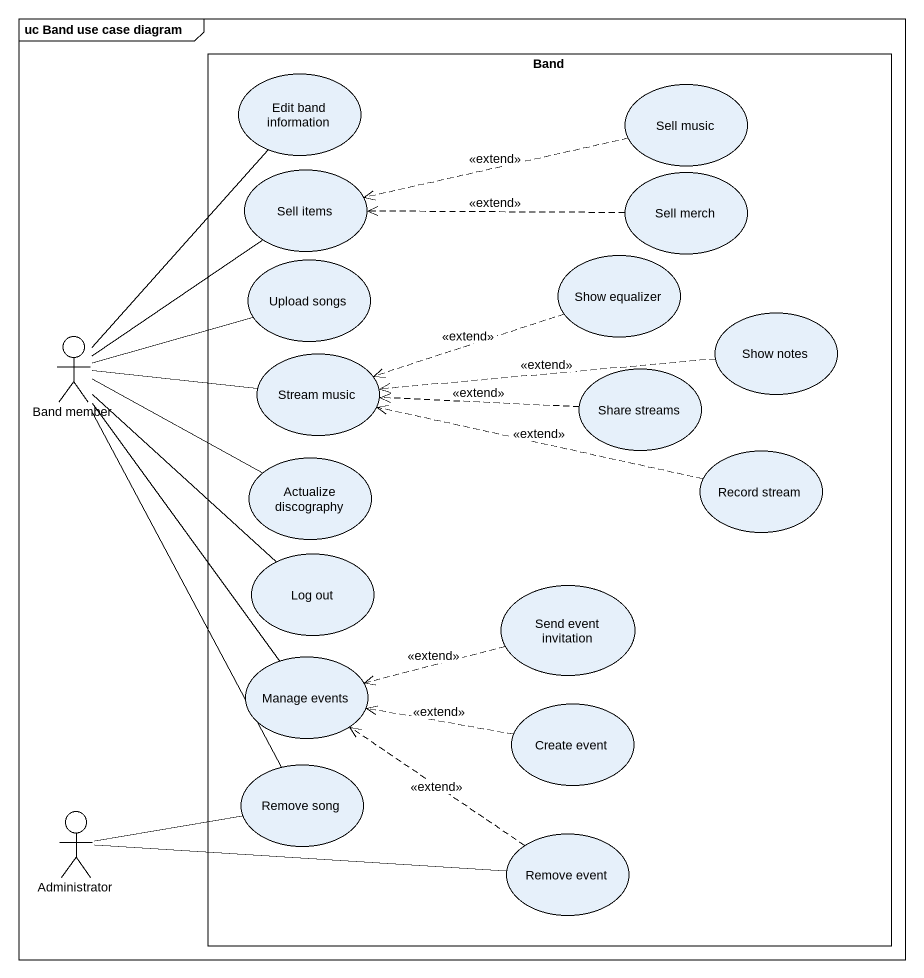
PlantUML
@startuml
mainframe uc Band use case diagram
rectangle Band {
  usecase "Edit band information" as Edit_band_information
  usecase "Sell music" as Sell_music
  usecase "Sell items" as Sell_items
  usecase "Sell merch" as Sell_merch
  usecase "Upload songs" as Upload_songs
  usecase "Show equalizer" as Show_equalizer
  usecase "Show notes" as Show_notes
  usecase "Stream music" as Stream_music
  usecase "Share streams" as Share_streams
  usecase "Record stream" as Record_stream
  usecase "Actualize discography" as Actualize_discography
  usecase "Log out" as Log_out
  usecase "Send event invitation" as Send_event_invitation
  usecase "Manage events" as Manage_events
  usecase "Create event" as Create_event
  usecase "Remove song" as Remove_song
  usecase "Remove event" as Remove_event
}
actor "Band member" as Band_member
actor Administrator
Sell_music .left.> Sell_items : <<extend>>
Sell_merch .left.> Sell_items : <<extend>>
Show_equalizer .left.> Stream_music : <<extend>>
Band_member -up- Edit_band_information
Band_member -up- Sell_items
Band_member -right- Upload_songs
Band_member -right- Stream_music
Band_member -right- Actualize_discography
Band_member -- Log_out
Band_member -- Manage_events
Band_member -- Remove_song
Show_notes .left.> Stream_music : <<extend>>
Share_streams .left.> Stream_music : <<extend>>
Record_stream .left.> Stream_music : <<extend>>
Send_event_invitation .left.> Manage_events : <<extend>>
Create_event .left.> Manage_events : <<extend>>
Administrator -right- Remove_song
Administrator -right- Remove_event
Remove_event .up.> Manage_events : <<extend>>
@enduml
